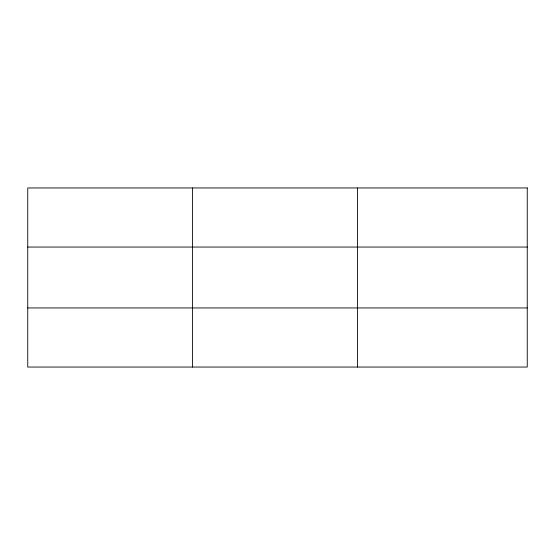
<?xml version="1.0" encoding="UTF-8"?>
<svg xmlns="http://www.w3.org/2000/svg" width="555" height="555" viewBox="0 0 555 555"><rect width="100%" height="100%" fill="white"/><g stroke="black" fill="none" stroke-linecap="round" stroke-linejoin="round"><path stroke-width="0.83" d="M192.585 187.951L192.585 367.049M357.42 187.951L357.42 367.049M27.75 247.051L527.25 247.051M27.75 307.949L527.25 307.949M527.25 187.951L527.25 367.049L27.75 367.049L27.75 187.951L527.25 187.951"/></g></svg>
